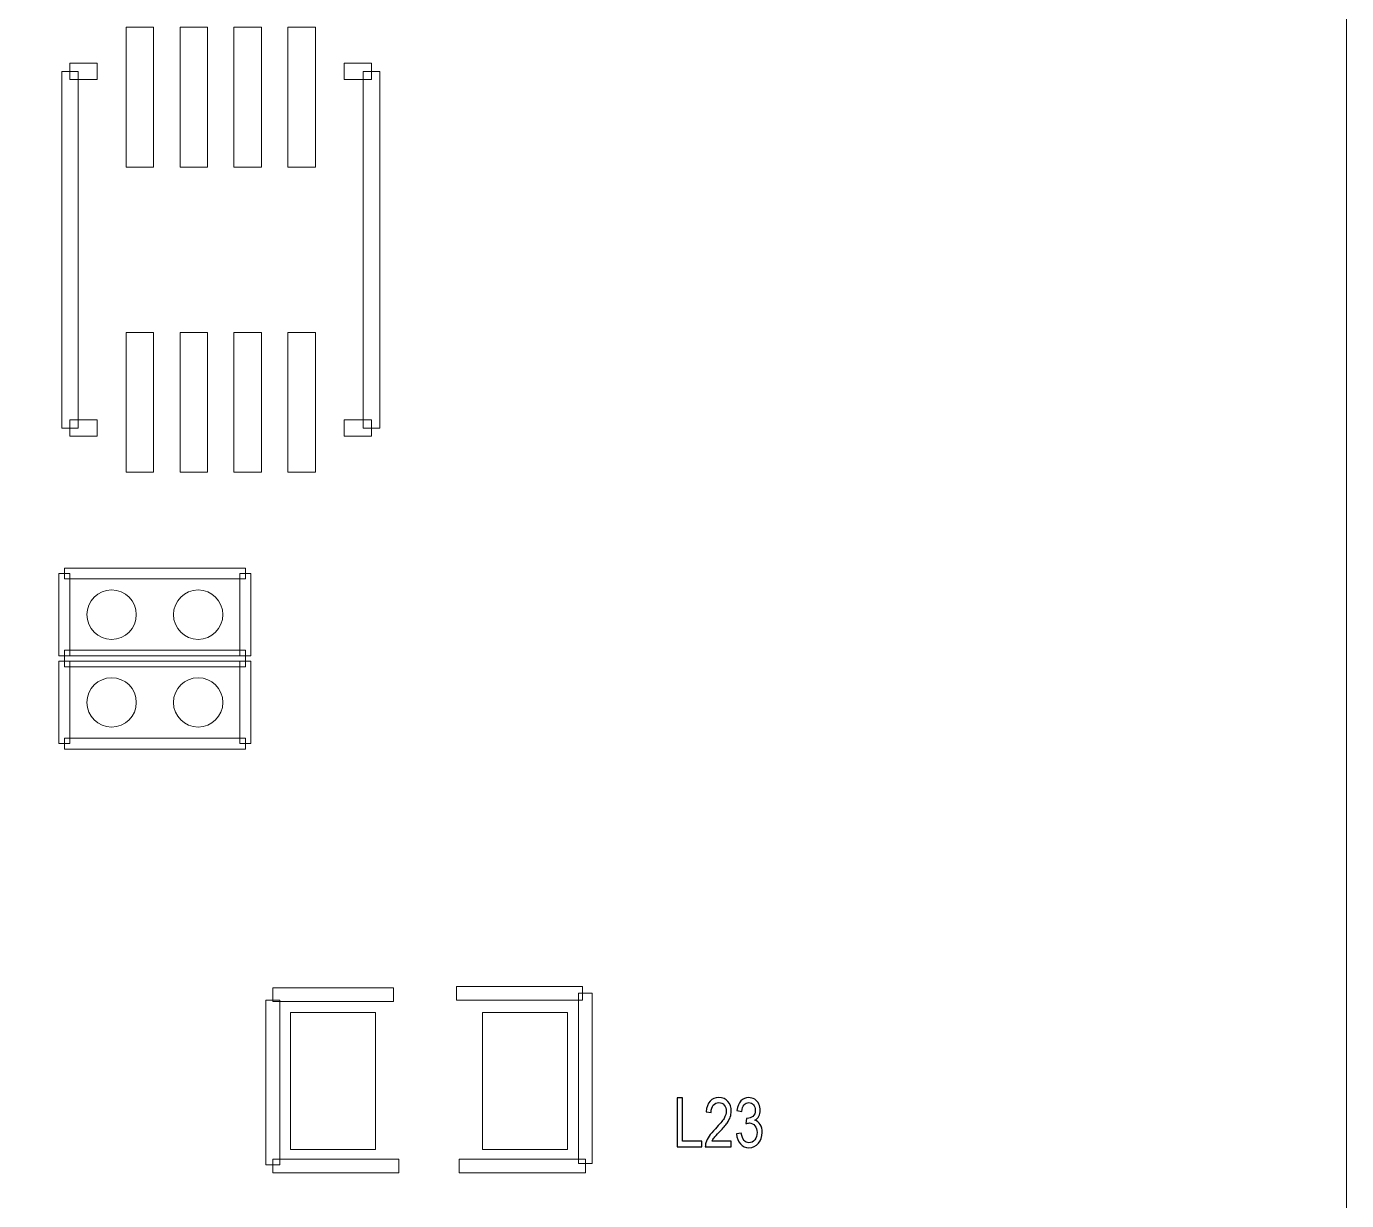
# Model space of a CAD drawing. Header units: millimetres. Extents: x -32 to 79, y -57 to 20.
# Drawn here: x 36.21 to 48.44, y -38.57 to -27.7 of the extents above; entities that cross this region are included whole.
import ezdxf

# ---------------------------------------------------------------- set-up
doc = ezdxf.new("R2010")
doc.units = ezdxf.units.MM
doc.header["$MEASUREMENT"] = 0
for name, color, linetype in [('BG_OUTLINE', 7, 'Continuous'), ('PG_SILKSCREEN_TOP', 7, 'Continuous'), ('PIN_TOP', 7, 'Continuous'), ('RD_SILKSCREEN_TOP', 7, 'Continuous')]:
    doc.layers.add(name, color=color, linetype=linetype)

msp = doc.modelspace()

# ---------------------------------------------------------------- linework, layer by layer
at = {"layer": 'BG_OUTLINE', "lineweight": 9}
msp.add_open_spline([(-31.5602, -57.3483), (-31.5602, -57.3483), (-31.5602, 2.6515), (-31.5602, 2.6515), (-31.5602, 2.6515), (-31.5602, 2.6515), (48.4395, 2.6515), (48.4395, 2.6515), (48.4395, 2.6515), (48.4395, 2.6515), (48.4395, -57.3483), (48.4395, -57.3483), (48.4395, -57.3483), (48.4395, -57.3483), (-31.5602, -57.3483), (-31.5602, -57.3483)], degree=3, knots=[0, 0, 0, 0, 0.25, 0.25, 0.25, 0.25, 0.5, 0.5, 0.5, 0.5, 0.75, 0.75, 0.75, 0.75, 1, 1, 1, 1], dxfattribs=at)
at = {"layer": 'PG_SILKSCREEN_TOP', "lineweight": 9}
for points in [[(36.6895, -31.4149), (36.6895, -31.4149), (36.5371, -31.4149), (36.5371, -31.4149), (36.5371, -31.4149), (36.5371, -31.4149), (36.5371, -28.1129), (36.5371, -28.1129), (36.5371, -28.1129), (36.5371, -28.1129), (36.6895, -28.1129), (36.6895, -28.1129), (36.6895, -28.1129), (36.6895, -28.1129), (36.6895, -31.4149), (36.6895, -31.4149)], [(36.6133, -28.1891), (36.6133, -28.1891), (36.6133, -28.0367), (36.6133, -28.0367), (36.6133, -28.0367), (36.6133, -28.0367), (36.8673, -28.0367), (36.8673, -28.0367), (36.8673, -28.0367), (36.8673, -28.0367), (36.8673, -28.1891), (36.8673, -28.1891), (36.8673, -28.1891), (36.8673, -28.1891), (36.6133, -28.1891), (36.6133, -28.1891)], [(39.4073, -28.0367), (39.4073, -28.0367), (39.4073, -28.1891), (39.4073, -28.1891), (39.4073, -28.1891), (39.4073, -28.1891), (39.1533, -28.1891), (39.1533, -28.1891), (39.1533, -28.1891), (39.1533, -28.1891), (39.1533, -28.0367), (39.1533, -28.0367), (39.1533, -28.0367), (39.1533, -28.0367), (39.4073, -28.0367), (39.4073, -28.0367)], [(39.4835, -31.4149), (39.4835, -31.4149), (39.3311, -31.4149), (39.3311, -31.4149), (39.3311, -31.4149), (39.3311, -31.4149), (39.3311, -28.1129), (39.3311, -28.1129), (39.3311, -28.1129), (39.3311, -28.1129), (39.4835, -28.1129), (39.4835, -28.1129), (39.4835, -28.1129), (39.4835, -28.1129), (39.4835, -31.4149), (39.4835, -31.4149)], [(36.8673, -31.3387), (36.8673, -31.3387), (36.8673, -31.4911), (36.8673, -31.4911), (36.8673, -31.4911), (36.8673, -31.4911), (36.6133, -31.4911), (36.6133, -31.4911), (36.6133, -31.4911), (36.6133, -31.4911), (36.6133, -31.3387), (36.6133, -31.3387), (36.6133, -31.3387), (36.6133, -31.3387), (36.8673, -31.3387), (36.8673, -31.3387)], [(39.1533, -31.4911), (39.1533, -31.4911), (39.1533, -31.3387), (39.1533, -31.3387), (39.1533, -31.3387), (39.1533, -31.3387), (39.4073, -31.3387), (39.4073, -31.3387), (39.4073, -31.3387), (39.4073, -31.3387), (39.4073, -31.4911), (39.4073, -31.4911), (39.4073, -31.4911), (39.4073, -31.4911), (39.1533, -31.4911), (39.1533, -31.4911)], [(36.6133, -33.5231), (36.6133, -33.5231), (36.5117, -33.5231), (36.5117, -33.5231), (36.5117, -33.5231), (36.5117, -33.5231), (36.5117, -32.7611), (36.5117, -32.7611), (36.5117, -32.7611), (36.5117, -32.7611), (36.6133, -32.7611), (36.6133, -32.7611), (36.6133, -32.7611), (36.6133, -32.7611), (36.6133, -33.5231), (36.6133, -33.5231)], [(36.5625, -32.8119), (36.5625, -32.8119), (36.5625, -32.7103), (36.5625, -32.7103), (36.5625, -32.7103), (36.5625, -32.7103), (38.2389, -32.7103), (38.2389, -32.7103), (38.2389, -32.7103), (38.2389, -32.7103), (38.2389, -32.8119), (38.2389, -32.8119), (38.2389, -32.8119), (38.2389, -32.8119), (36.5625, -32.8119), (36.5625, -32.8119)], [(38.1881, -32.7611), (38.1881, -32.7611), (38.2897, -32.7611), (38.2897, -32.7611), (38.2897, -32.7611), (38.2897, -32.7611), (38.2897, -33.5231), (38.2897, -33.5231), (38.2897, -33.5231), (38.2897, -33.5231), (38.1881, -33.5231), (38.1881, -33.5231), (38.1881, -33.5231), (38.1881, -33.5231), (38.1881, -32.7611), (38.1881, -32.7611)], [(38.2389, -33.4723), (38.2389, -33.4723), (38.2389, -33.5739), (38.2389, -33.5739), (38.2389, -33.5739), (38.2389, -33.5739), (36.5625, -33.5739), (36.5625, -33.5739), (36.5625, -33.5739), (36.5625, -33.5739), (36.5625, -33.4723), (36.5625, -33.4723), (36.5625, -33.4723), (36.5625, -33.4723), (38.2389, -33.4723), (38.2389, -33.4723)], [(36.6133, -34.3359), (36.6133, -34.3359), (36.5117, -34.3359), (36.5117, -34.3359), (36.5117, -34.3359), (36.5117, -34.3359), (36.5117, -33.5739), (36.5117, -33.5739), (36.5117, -33.5739), (36.5117, -33.5739), (36.6133, -33.5739), (36.6133, -33.5739), (36.6133, -33.5739), (36.6133, -33.5739), (36.6133, -34.3359), (36.6133, -34.3359)], [(36.5625, -33.6247), (36.5625, -33.6247), (36.5625, -33.5231), (36.5625, -33.5231), (36.5625, -33.5231), (36.5625, -33.5231), (38.2389, -33.5231), (38.2389, -33.5231), (38.2389, -33.5231), (38.2389, -33.5231), (38.2389, -33.6247), (38.2389, -33.6247), (38.2389, -33.6247), (38.2389, -33.6247), (36.5625, -33.6247), (36.5625, -33.6247)], [(38.1881, -33.5739), (38.1881, -33.5739), (38.2897, -33.5739), (38.2897, -33.5739), (38.2897, -33.5739), (38.2897, -33.5739), (38.2897, -34.3359), (38.2897, -34.3359), (38.2897, -34.3359), (38.2897, -34.3359), (38.1881, -34.3359), (38.1881, -34.3359), (38.1881, -34.3359), (38.1881, -34.3359), (38.1881, -33.5739), (38.1881, -33.5739)], [(38.2389, -34.2851), (38.2389, -34.2851), (38.2389, -34.3867), (38.2389, -34.3867), (38.2389, -34.3867), (38.2389, -34.3867), (36.5625, -34.3867), (36.5625, -34.3867), (36.5625, -34.3867), (36.5625, -34.3867), (36.5625, -34.2851), (36.5625, -34.2851), (36.5625, -34.2851), (36.5625, -34.2851), (38.2389, -34.2851), (38.2389, -34.2851)], [(39.6105, -36.5965), (39.6105, -36.5965), (39.6105, -36.7235), (39.6105, -36.7235), (39.6105, -36.7235), (39.6105, -36.7235), (38.4929, -36.7235), (38.4929, -36.7235), (38.4929, -36.7235), (38.4929, -36.7235), (38.4929, -36.5965), (38.4929, -36.5965), (38.4929, -36.5965), (38.4929, -36.5965), (39.6105, -36.5965), (39.6105, -36.5965)], [(40.1947, -36.7108), (40.1947, -36.7108), (40.1947, -36.5838), (40.1947, -36.5838), (40.1947, -36.5838), (40.1947, -36.5838), (41.3631, -36.5838), (41.3631, -36.5838), (41.3631, -36.5838), (41.3631, -36.5838), (41.3631, -36.7108), (41.3631, -36.7108), (41.3631, -36.7108), (41.3631, -36.7108), (40.1947, -36.7108), (40.1947, -36.7108)], [(41.325, -36.6473), (41.325, -36.6473), (41.452, -36.6473), (41.452, -36.6473), (41.452, -36.6473), (41.452, -36.6473), (41.452, -38.2221), (41.452, -38.2221), (41.452, -38.2221), (41.452, -38.2221), (41.325, -38.2221), (41.325, -38.2221), (41.325, -38.2221), (41.325, -38.2221), (41.325, -36.6473), (41.325, -36.6473)], [(38.4294, -36.7108), (38.4294, -36.7108), (38.5564, -36.7108), (38.5564, -36.7108), (38.5564, -36.7108), (38.5564, -36.7108), (38.5564, -38.2348), (38.5564, -38.2348), (38.5564, -38.2348), (38.5564, -38.2348), (38.4294, -38.2348), (38.4294, -38.2348), (38.4294, -38.2348), (38.4294, -38.2348), (38.4294, -36.7108), (38.4294, -36.7108)], [(38.4929, -38.311), (38.4929, -38.311), (38.4929, -38.184), (38.4929, -38.184), (38.4929, -38.184), (38.4929, -38.184), (39.6613, -38.184), (39.6613, -38.184), (39.6613, -38.184), (39.6613, -38.184), (39.6613, -38.311), (39.6613, -38.311), (39.6613, -38.311), (39.6613, -38.311), (38.4929, -38.311), (38.4929, -38.311)], [(41.3885, -38.184), (41.3885, -38.184), (41.3885, -38.311), (41.3885, -38.311), (41.3885, -38.311), (41.3885, -38.311), (40.2201, -38.311), (40.2201, -38.311), (40.2201, -38.311), (40.2201, -38.311), (40.2201, -38.184), (40.2201, -38.184), (40.2201, -38.184), (40.2201, -38.184), (41.3885, -38.184), (41.3885, -38.184)]]:
    msp.add_open_spline(points, degree=3, knots=[0, 0, 0, 0, 0.25, 0.25, 0.25, 0.25, 0.5, 0.5, 0.5, 0.5, 0.75, 0.75, 0.75, 0.75, 1, 1, 1, 1], dxfattribs=at)
at = {"layer": 'PIN_TOP', "lineweight": 9}
for points in [[(37.3872, -27.7037), (37.3872, -27.7037), (37.3872, -28.9991), (37.3872, -28.9991), (37.3872, -28.9991), (37.3872, -28.9991), (37.1332, -28.9991), (37.1332, -28.9991), (37.1332, -28.9991), (37.1332, -28.9991), (37.1332, -27.7037), (37.1332, -27.7037), (37.1332, -27.7037), (37.1332, -27.7037), (37.3872, -27.7037), (37.3872, -27.7037)], [(37.8874, -27.7037), (37.8874, -27.7037), (37.8874, -28.9991), (37.8874, -28.9991), (37.8874, -28.9991), (37.8874, -28.9991), (37.6334, -28.9991), (37.6334, -28.9991), (37.6334, -28.9991), (37.6334, -28.9991), (37.6334, -27.7037), (37.6334, -27.7037), (37.6334, -27.7037), (37.6334, -27.7037), (37.8874, -27.7037), (37.8874, -27.7037)], [(38.3872, -27.7037), (38.3872, -27.7037), (38.3872, -28.9991), (38.3872, -28.9991), (38.3872, -28.9991), (38.3872, -28.9991), (38.1332, -28.9991), (38.1332, -28.9991), (38.1332, -28.9991), (38.1332, -28.9991), (38.1332, -27.7037), (38.1332, -27.7037), (38.1332, -27.7037), (38.1332, -27.7037), (38.3872, -27.7037), (38.3872, -27.7037)], [(38.8874, -27.7037), (38.8874, -27.7037), (38.8874, -28.9991), (38.8874, -28.9991), (38.8874, -28.9991), (38.8874, -28.9991), (38.6334, -28.9991), (38.6334, -28.9991), (38.6334, -28.9991), (38.6334, -28.9991), (38.6334, -27.7037), (38.6334, -27.7037), (38.6334, -27.7037), (38.6334, -27.7037), (38.8874, -27.7037), (38.8874, -27.7037)], [(37.3872, -30.5287), (37.3872, -30.5287), (37.3872, -31.8241), (37.3872, -31.8241), (37.3872, -31.8241), (37.3872, -31.8241), (37.1332, -31.8241), (37.1332, -31.8241), (37.1332, -31.8241), (37.1332, -31.8241), (37.1332, -30.5287), (37.1332, -30.5287), (37.1332, -30.5287), (37.1332, -30.5287), (37.3872, -30.5287), (37.3872, -30.5287)], [(37.8874, -30.5287), (37.8874, -30.5287), (37.8874, -31.8241), (37.8874, -31.8241), (37.8874, -31.8241), (37.8874, -31.8241), (37.6334, -31.8241), (37.6334, -31.8241), (37.6334, -31.8241), (37.6334, -31.8241), (37.6334, -30.5287), (37.6334, -30.5287), (37.6334, -30.5287), (37.6334, -30.5287), (37.8874, -30.5287), (37.8874, -30.5287)], [(38.3872, -30.5287), (38.3872, -30.5287), (38.3872, -31.8241), (38.3872, -31.8241), (38.3872, -31.8241), (38.3872, -31.8241), (38.1332, -31.8241), (38.1332, -31.8241), (38.1332, -31.8241), (38.1332, -31.8241), (38.1332, -30.5287), (38.1332, -30.5287), (38.1332, -30.5287), (38.1332, -30.5287), (38.3872, -30.5287), (38.3872, -30.5287)], [(38.8874, -30.5287), (38.8874, -30.5287), (38.8874, -31.8241), (38.8874, -31.8241), (38.8874, -31.8241), (38.8874, -31.8241), (38.6334, -31.8241), (38.6334, -31.8241), (38.6334, -31.8241), (38.6334, -31.8241), (38.6334, -30.5287), (38.6334, -30.5287), (38.6334, -30.5287), (38.6334, -30.5287), (38.8874, -30.5287), (38.8874, -30.5287)], [(37.2285, -33.1421), (37.2285, -33.0159), (37.1261, -32.9135), (36.9999, -32.9135), (36.9999, -32.9135), (36.8736, -32.9135), (36.7713, -33.0159), (36.7713, -33.1421), (36.7713, -33.1421), (36.7713, -33.2684), (36.8736, -33.3707), (36.9999, -33.3707), (36.9999, -33.3707), (37.1261, -33.3707), (37.2285, -33.2684), (37.2285, -33.1421)], [(38.0301, -33.1421), (38.0301, -33.0159), (37.9278, -32.9135), (37.8015, -32.9135), (37.8015, -32.9135), (37.6752, -32.9135), (37.5729, -33.0159), (37.5729, -33.1421), (37.5729, -33.1421), (37.5729, -33.2684), (37.6752, -33.3707), (37.8015, -33.3707), (37.8015, -33.3707), (37.9278, -33.3707), (38.0301, -33.2684), (38.0301, -33.1421)], [(37.2285, -33.9549), (37.2285, -33.8287), (37.1261, -33.7263), (36.9999, -33.7263), (36.9999, -33.7263), (36.8736, -33.7263), (36.7713, -33.8287), (36.7713, -33.9549), (36.7713, -33.9549), (36.7713, -34.0812), (36.8736, -34.1835), (36.9999, -34.1835), (36.9999, -34.1835), (37.1261, -34.1835), (37.2285, -34.0812), (37.2285, -33.9549)], [(38.0301, -33.9549), (38.0301, -33.8287), (37.9278, -33.7263), (37.8015, -33.7263), (37.8015, -33.7263), (37.6752, -33.7263), (37.5729, -33.8287), (37.5729, -33.9549), (37.5729, -33.9549), (37.5729, -34.0812), (37.6752, -34.1835), (37.8015, -34.1835), (37.8015, -34.1835), (37.9278, -34.1835), (38.0301, -34.0812), (38.0301, -33.9549)], [(38.658, -38.0951), (38.658, -38.0951), (38.658, -36.8251), (38.658, -36.8251), (38.658, -36.8251), (38.658, -36.8251), (39.4454, -36.8251), (39.4454, -36.8251), (39.4454, -36.8251), (39.4454, -36.8251), (39.4454, -38.0951), (39.4454, -38.0951), (39.4454, -38.0951), (39.4454, -38.0951), (38.658, -38.0951), (38.658, -38.0951)], [(40.436, -38.0951), (40.436, -38.0951), (40.436, -36.8251), (40.436, -36.8251), (40.436, -36.8251), (40.436, -36.8251), (41.2234, -36.8251), (41.2234, -36.8251), (41.2234, -36.8251), (41.2234, -36.8251), (41.2234, -38.0951), (41.2234, -38.0951), (41.2234, -38.0951), (41.2234, -38.0951), (40.436, -38.0951), (40.436, -38.0951)]]:
    msp.add_open_spline(points, degree=3, knots=[0, 0, 0, 0, 0.25, 0.25, 0.25, 0.25, 0.5, 0.5, 0.5, 0.5, 0.75, 0.75, 0.75, 0.75, 1, 1, 1, 1], dxfattribs=at)
at = {"layer": 'RD_SILKSCREEN_TOP', "color": 8}
for points, knots in [([(42.2385, -38.0697), (42.2385, -38.0697), (42.2385, -37.6151), (42.2385, -37.6151), (42.2385, -37.6151), (42.2385, -37.6151), (42.2867, -37.6151), (42.2867, -37.6151), (42.2867, -37.6151), (42.2867, -37.6151), (42.2867, -38.016), (42.2867, -38.016), (42.2867, -38.016), (42.2867, -38.016), (42.4657, -38.016), (42.4657, -38.016), (42.4657, -38.016), (42.4657, -38.016), (42.4657, -38.0697), (42.4657, -38.0697), (42.4657, -38.0697), (42.4657, -38.0697), (42.2385, -38.0697), (42.2385, -38.0697)], [0, 0, 0, 0, 0.1666667, 0.1666667, 0.1666667, 0.1666667, 0.3333333, 0.3333333, 0.3333333, 0.3333333, 0.5, 0.5, 0.5, 0.5, 0.6666667, 0.6666667, 0.6666667, 0.6666667, 0.8333333, 0.8333333, 0.8333333, 0.8333333, 1, 1, 1, 1]), ([(42.7397, -38.016), (42.7397, -38.016), (42.7397, -38.0697), (42.7397, -38.0697), (42.7397, -38.0697), (42.7397, -38.0697), (42.4993, -38.0697), (42.4993, -38.0697), (42.4993, -38.0697), (42.4989, -38.0563), (42.5007, -38.0433), (42.5045, -38.031), (42.5045, -38.031), (42.5105, -38.0104), (42.5204, -37.9903), (42.5338, -37.9704), (42.5338, -37.9704), (42.5474, -37.9506), (42.5669, -37.9277), (42.5923, -37.9016), (42.5923, -37.9016), (42.6318, -37.8611), (42.6585, -37.829), (42.6725, -37.8053), (42.6725, -37.8053), (42.6863, -37.7817), (42.6933, -37.7593), (42.6933, -37.7382), (42.6933, -37.7382), (42.6933, -37.7161), (42.6869, -37.6975), (42.6743, -37.6822), (42.6743, -37.6822), (42.6616, -37.6671), (42.6451, -37.6595), (42.6248, -37.6595), (42.6248, -37.6595), (42.6033, -37.6595), (42.5861, -37.6675), (42.5733, -37.6837), (42.5733, -37.6837), (42.5603, -37.6998), (42.5537, -37.7221), (42.5536, -37.7506), (42.5536, -37.7506), (42.5536, -37.7506), (42.5077, -37.7448), (42.5077, -37.7448), (42.5077, -37.7448), (42.5109, -37.7019), (42.5227, -37.6693), (42.5432, -37.6469), (42.5432, -37.6469), (42.5637, -37.6245), (42.5913, -37.6132), (42.6258, -37.6132), (42.6258, -37.6132), (42.6607, -37.6132), (42.6883, -37.6254), (42.7086, -37.6495), (42.7086, -37.6495), (42.729, -37.6738), (42.7392, -37.7037), (42.7392, -37.7395), (42.7392, -37.7395), (42.7392, -37.7577), (42.7362, -37.7756), (42.7302, -37.7932), (42.7302, -37.7932), (42.7243, -37.8107), (42.7144, -37.8292), (42.7005, -37.8486), (42.7005, -37.8486), (42.6868, -37.8681), (42.6638, -37.8948), (42.6317, -37.9286), (42.6317, -37.9286), (42.6049, -37.9568), (42.5878, -37.9758), (42.5801, -37.9859), (42.5801, -37.9859), (42.5725, -37.9958), (42.5663, -38.0059), (42.5613, -38.016), (42.5613, -38.016), (42.5613, -38.016), (42.7397, -38.016), (42.7397, -38.016)], [0, 0, 0, 0, 0.0454545, 0.0454545, 0.0454545, 0.0454545, 0.0909091, 0.0909091, 0.0909091, 0.0909091, 0.1363636, 0.1363636, 0.1363636, 0.1363636, 0.1818182, 0.1818182, 0.1818182, 0.1818182, 0.2272727, 0.2272727, 0.2272727, 0.2272727, 0.2727273, 0.2727273, 0.2727273, 0.2727273, 0.3181818, 0.3181818, 0.3181818, 0.3181818, 0.3636364, 0.3636364, 0.3636364, 0.3636364, 0.4090909, 0.4090909, 0.4090909, 0.4090909, 0.4545455, 0.4545455, 0.4545455, 0.4545455, 0.5, 0.5, 0.5, 0.5, 0.5454545, 0.5454545, 0.5454545, 0.5454545, 0.5909091, 0.5909091, 0.5909091, 0.5909091, 0.6363636, 0.6363636, 0.6363636, 0.6363636, 0.6818182, 0.6818182, 0.6818182, 0.6818182, 0.7272727, 0.7272727, 0.7272727, 0.7272727, 0.7727273, 0.7727273, 0.7727273, 0.7727273, 0.8181818, 0.8181818, 0.8181818, 0.8181818, 0.8636364, 0.8636364, 0.8636364, 0.8636364, 0.9090909, 0.9090909, 0.9090909, 0.9090909, 0.9545455, 0.9545455, 0.9545455, 0.9545455, 1, 1, 1, 1]), ([(42.7878, -37.9497), (42.7878, -37.9497), (42.8323, -37.9423), (42.8323, -37.9423), (42.8323, -37.9423), (42.8375, -37.9739), (42.8462, -37.9967), (42.8585, -38.0106), (42.8585, -38.0106), (42.8709, -38.0246), (42.8858, -38.0316), (42.9035, -38.0316), (42.9035, -38.0316), (42.9246, -38.0316), (42.9423, -38.0225), (42.9568, -38.0043), (42.9568, -38.0043), (42.9712, -37.9861), (42.9785, -37.9635), (42.9785, -37.9367), (42.9785, -37.9367), (42.9785, -37.9111), (42.9718, -37.8899), (42.9584, -37.8733), (42.9584, -37.8733), (42.945, -37.8567), (42.9279, -37.8483), (42.9073, -37.8483), (42.9073, -37.8483), (42.8988, -37.8483), (42.8883, -37.8504), (42.8758, -37.8545), (42.8758, -37.8545), (42.8758, -37.8545), (42.8808, -37.8055), (42.8808, -37.8055), (42.8808, -37.8055), (42.8838, -37.806), (42.8861, -37.8062), (42.888, -37.8062), (42.888, -37.8062), (42.907, -37.8062), (42.9241, -37.7999), (42.9393, -37.7875), (42.9393, -37.7875), (42.9546, -37.7752), (42.9622, -37.756), (42.9622, -37.7302), (42.9622, -37.7302), (42.9622, -37.7098), (42.9566, -37.6927), (42.9454, -37.6794), (42.9454, -37.6794), (42.9344, -37.6659), (42.9201, -37.6592), (42.9026, -37.6592), (42.9026, -37.6592), (42.8852, -37.6592), (42.8707, -37.6661), (42.8592, -37.6796), (42.8592, -37.6796), (42.8476, -37.6933), (42.8402, -37.7138), (42.8369, -37.7411), (42.8369, -37.7411), (42.8369, -37.7411), (42.7922, -37.7311), (42.7922, -37.7311), (42.7922, -37.7311), (42.7977, -37.6937), (42.8101, -37.6647), (42.8294, -37.6441), (42.8294, -37.6441), (42.8488, -37.6236), (42.8728, -37.6132), (42.9016, -37.6132), (42.9016, -37.6132), (42.9214, -37.6132), (42.9397, -37.6186), (42.9564, -37.6292), (42.9564, -37.6292), (42.973, -37.6399), (42.9858, -37.6544), (42.9947, -37.6728), (42.9947, -37.6728), (43.0035, -37.6912), (43.008, -37.7107), (43.008, -37.7315), (43.008, -37.7315), (43.008, -37.751), (43.0038, -37.7689), (42.9954, -37.7851), (42.9954, -37.7851), (42.9869, -37.8012), (42.9744, -37.814), (42.9579, -37.8235), (42.9579, -37.8235), (42.9794, -37.8297), (42.9961, -37.8426), (43.008, -37.8622), (43.008, -37.8622), (43.0199, -37.8816), (43.0258, -37.9061), (43.0258, -37.9354), (43.0258, -37.9354), (43.0258, -37.9751), (43.0143, -38.0087), (42.9911, -38.0364), (42.9911, -38.0364), (42.968, -38.064), (42.9387, -38.0777), (42.9033, -38.0777), (42.9033, -38.0777), (42.8714, -38.0777), (42.8449, -38.0659), (42.8238, -38.0421), (42.8238, -38.0421), (42.8027, -38.0184), (42.7907, -37.9876), (42.7878, -37.9497)], [0, 0, 0, 0, 0.0333333, 0.0333333, 0.0333333, 0.0333333, 0.0666667, 0.0666667, 0.0666667, 0.0666667, 0.1, 0.1, 0.1, 0.1, 0.1333333, 0.1333333, 0.1333333, 0.1333333, 0.1666667, 0.1666667, 0.1666667, 0.1666667, 0.2, 0.2, 0.2, 0.2, 0.2333333, 0.2333333, 0.2333333, 0.2333333, 0.2666667, 0.2666667, 0.2666667, 0.2666667, 0.3, 0.3, 0.3, 0.3, 0.3333333, 0.3333333, 0.3333333, 0.3333333, 0.3666667, 0.3666667, 0.3666667, 0.3666667, 0.4, 0.4, 0.4, 0.4, 0.4333333, 0.4333333, 0.4333333, 0.4333333, 0.4666667, 0.4666667, 0.4666667, 0.4666667, 0.5, 0.5, 0.5, 0.5, 0.5333333, 0.5333333, 0.5333333, 0.5333333, 0.5666667, 0.5666667, 0.5666667, 0.5666667, 0.6, 0.6, 0.6, 0.6, 0.6333333, 0.6333333, 0.6333333, 0.6333333, 0.6666667, 0.6666667, 0.6666667, 0.6666667, 0.7, 0.7, 0.7, 0.7, 0.7333333, 0.7333333, 0.7333333, 0.7333333, 0.7666667, 0.7666667, 0.7666667, 0.7666667, 0.8, 0.8, 0.8, 0.8, 0.8333333, 0.8333333, 0.8333333, 0.8333333, 0.8666667, 0.8666667, 0.8666667, 0.8666667, 0.9, 0.9, 0.9, 0.9, 0.9333333, 0.9333333, 0.9333333, 0.9333333, 0.9666667, 0.9666667, 0.9666667, 0.9666667, 1, 1, 1, 1])]:
    msp.add_open_spline(points, degree=3, knots=knots, dxfattribs=at)

doc.saveas('drawing.dxf')
